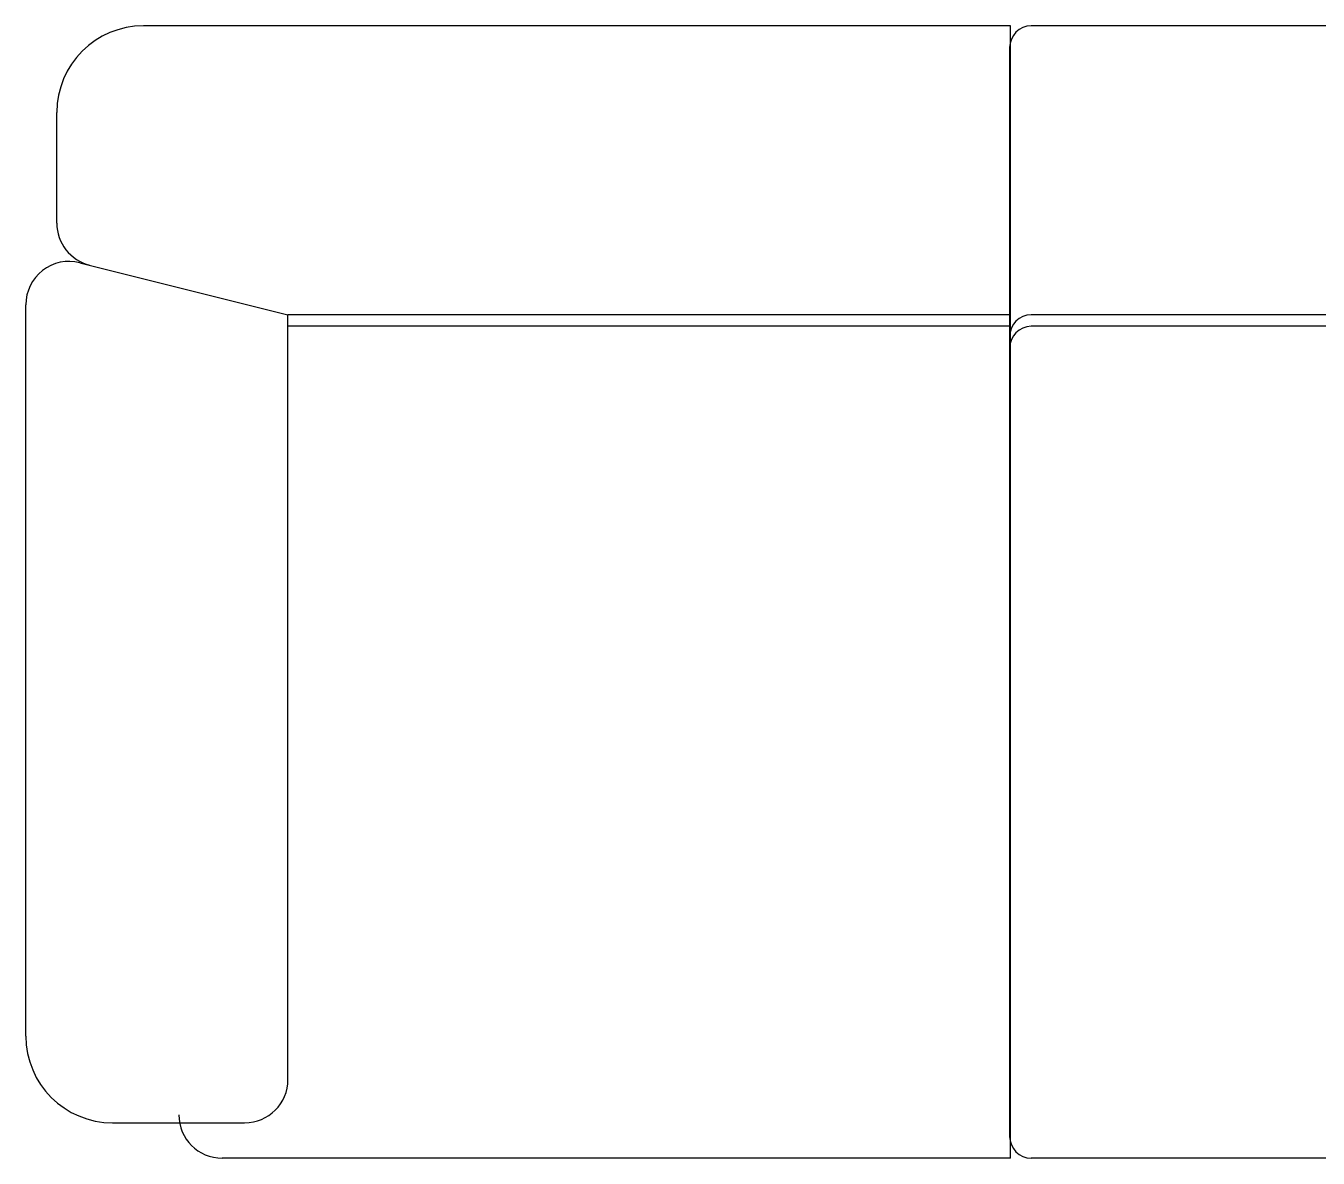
# Model space of a CAD drawing. Header units: millimetres. Extents: x -30782 to 40110, y 35885 to 73818.
# Drawn here: x -15358 to -14464, y 64929 to 65712 of the extents above; entities that cross this region are included whole.
import ezdxf

# ---------------------------------------------------------------- set-up
doc = ezdxf.new("R2010")
doc.units = ezdxf.units.MM

# ---------------------------------------------------------------- blocks, each defined once
blk = doc.blocks.new('A$C1ED21673')
for p, q in [((1797.34, 1588.12, -1028.57), (1197.34, 1588.12, -1028.57)), ((1797.34, 804.22, -1028.57), (1797.34, 1588.12, -1028.57)), ((2896.09, 1588.12, -1028.57), (1811.83, 1588.12, -1028.57)), ((1796.83, 1573.12, -1028.57), (1796.83, 819.22, -1028.57)), ((1137.34, 1458.12, -1028.57), (1137.34, 1528.12, -1028.57)), ((1137.34, 1451.54, -1028.57), (1137.34, 1458.12, -1028.57)), ((1153.2, 1424.15, -1028.57), (1297.34, 1388.12, -1028.57)), ((1115.93, 888.7, -1028.57), (1115.93, 1395.05, -1028.57)), ((1297.34, 858.7, -1028.57), (1297.34, 1388.12, -1028.57)), ((1797.34, 1388.12, -1028.57), (1297.34, 1388.12, -1028.57)), ((2796.09, 1388.12, -1028.57), (1811.83, 1388.12, -1028.57)), ((1797.34, 1380.09, -1028.57), (1297.34, 1380.09, -1028.57)), ((2796.09, 1380.09, -1028.57), (1811.83, 1380.09, -1028.57)), ((1175.93, 828.7, -1028.57), (1267.34, 828.7, -1028.57)), ((1797.34, 804.22, -1028.57), (1251.82, 804.22, -1028.57)), ((2843.47, 804.22, -1028.57), (1811.83, 804.22, -1028.57))]:
    blk.add_line(p, q)
for centre, radius, start, end in [((1197.34, 1528.12, -1028.57), 60, 90, 180), ((1811.83, 1573.12, -1028.57), 15, 90, 180), ((1167.34, 1451.54, -1028.57), 30, 180, 255.96376), ((1145.93, 1395.05, -1028.57), 30, 75.96376, 180), ((1811.83, 1373.12, -1028.57), 15, 90, 180), ((1811.83, 1365.09, -1028.57), 15, 90, 180), ((1175.93, 888.7, -1028.57), 60, 180, 270), ((1267.34, 858.7, -1028.57), 30, 270, 0), ((1251.82, 834.22, -1028.57), 30, 180, 270), ((1811.83, 819.22, -1028.57), 15, 180, 270)]:
    blk.add_arc(centre, radius, start, end)

msp = doc.modelspace()

# ---------------------------------------------------------------- block references
msp.add_blockref('A$C1ED21673', (-16473.93, 64124.28))

doc.saveas('drawing.dxf')
